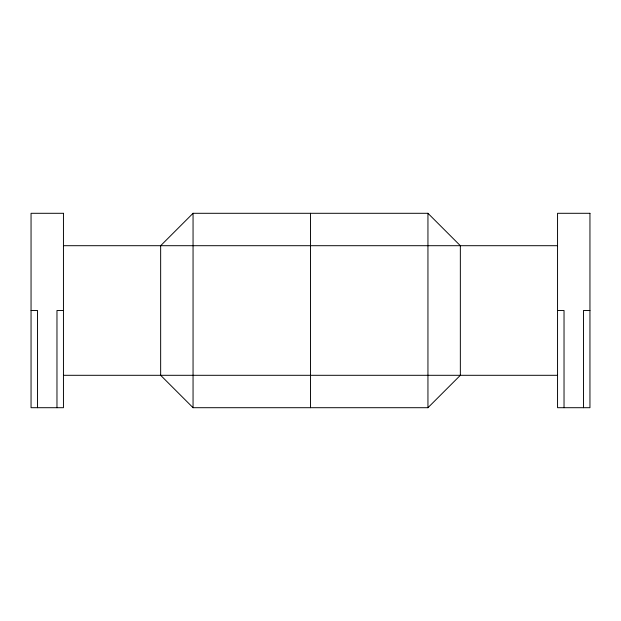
<?xml version="1.0" encoding="UTF-8"?>
<svg xmlns="http://www.w3.org/2000/svg" width="621" height="621" viewBox="0 0 621 621"><rect width="100%" height="100%" fill="white"/><g stroke="black" fill="none" stroke-linecap="round" stroke-linejoin="round"><path stroke-width="0.93" d="M193.053 213.298L160.653 245.699L160.653 375.301L193.053 407.702L427.947 407.702L460.347 375.301L460.347 245.699L427.947 213.298L193.053 213.298L193.053 407.702M63.451 245.699L557.549 245.699M31.05 310.5L37.532 310.5L37.532 407.702M63.451 310.5L56.969 310.5L56.969 407.702M557.549 310.5L564.031 310.5L564.031 407.702M589.95 310.5L583.468 310.5L583.468 407.702M63.451 375.301L557.549 375.301M427.947 213.298L427.947 407.702M310.5 213.298L310.5 407.702M63.451 213.298L31.05 213.298L31.05 407.702L63.451 407.702L63.451 213.298M589.95 213.298L557.549 213.298L557.549 407.702L589.95 407.702L589.95 213.298"/></g></svg>
